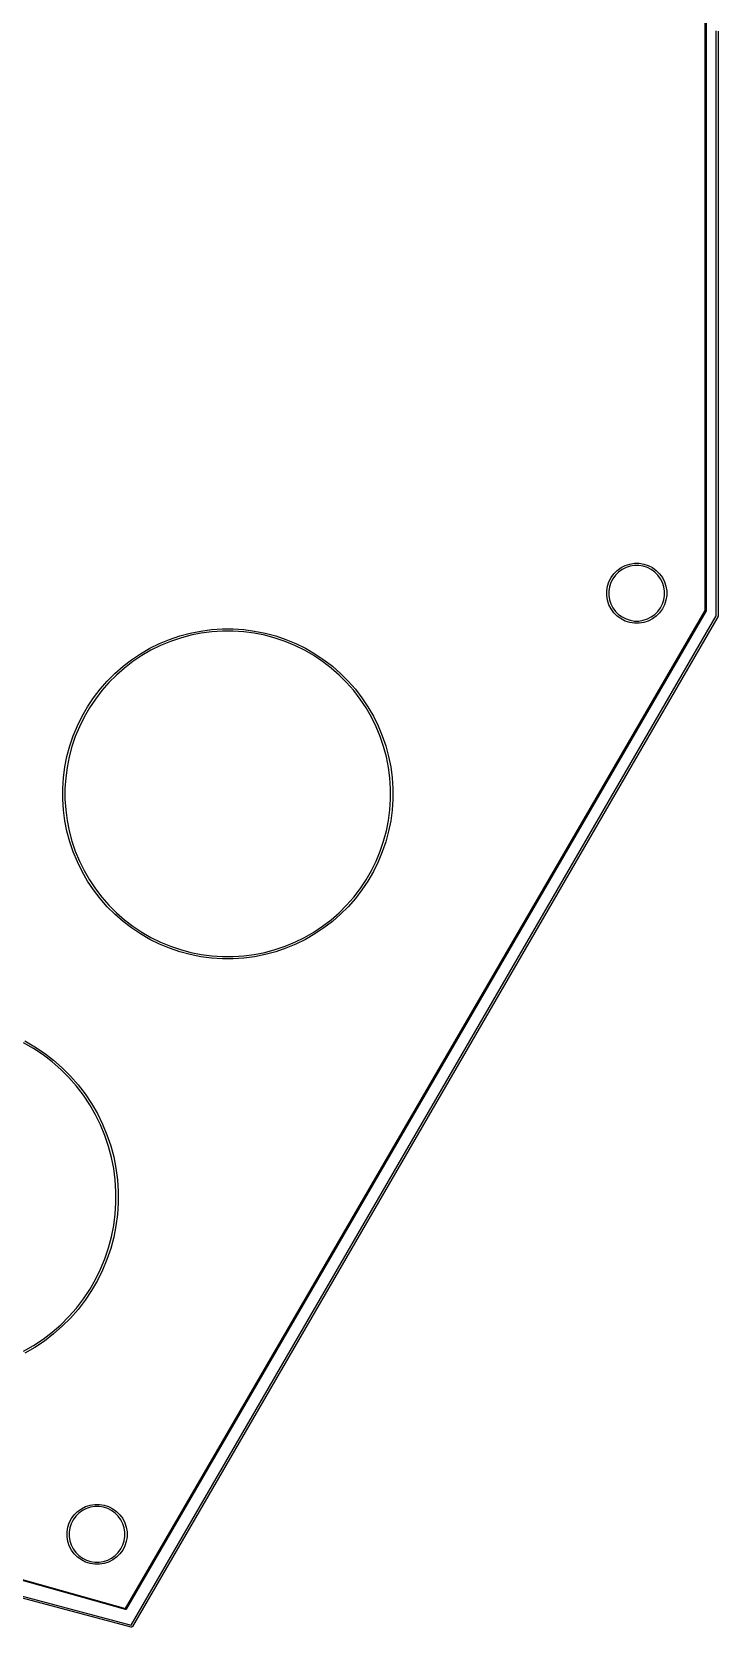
# Model space of a CAD drawing. Extents: x 11 to 414, y -155 to -2.
# Drawn here: x 167.5 to 203.1, y -154.8 to -72.1 of the extents above; entities that cross this region are included whole.
import ezdxf

# ---------------------------------------------------------------- set-up
doc = ezdxf.new("R2010")
doc.units = 0
doc.layers.add('BLACK', color=7, linetype='CONTINUOUS')

msp = doc.modelspace()

# ---------------------------------------------------------------- linework, layer by layer
at = {"layer": 'BLACK', "linetype": 'CONTINUOUS'}
for p, q in [((202.381262, -102.089742), (202.38142, -71.4378)), ((202.431419, -71.448156), (202.431262, -102.096643)), ((202.951733, -102.380634), (202.951733, -72.033113)), ((203.051733, -72.053823), (203.051733, -102.394076)), ((197.648247, -100.190323), (197.821341, -100.017229)), ((197.896383, -100.105091), (197.736109, -100.265365)), ((197.821341, -100.017229), (198.019382, -99.873343)), ((198.079755, -99.971863), (197.896383, -100.105091)), ((198.019382, -99.873343), (198.237494, -99.76221)), ((198.281712, -99.868961), (198.079755, -99.971863)), ((198.237494, -99.76221), (198.470305, -99.686565)), ((198.497279, -99.798919), (198.281712, -99.868961)), ((198.470305, -99.686565), (198.712084, -99.648271)), ((198.72115, -99.763462), (198.497279, -99.798919)), ((198.712084, -99.648271), (198.956876, -99.648271)), ((198.94781, -99.763462), (198.72115, -99.763462)), ((199.171681, -99.798919), (198.94781, -99.763462)), ((198.956876, -99.648271), (199.198655, -99.686565)), ((199.387248, -99.868961), (199.171681, -99.798919)), ((199.198655, -99.686565), (199.431466, -99.76221)), ((199.589205, -99.971863), (199.387248, -99.868961)), ((199.431466, -99.76221), (199.649578, -99.873343)), ((199.772577, -100.105091), (199.589205, -99.971863)), ((199.649578, -99.873343), (199.847619, -100.017229)), ((199.932851, -100.265365), (199.772577, -100.105091)), ((199.847619, -100.017229), (200.020713, -100.190323)), ((197.279289, -101.081066), (197.317583, -100.839287)), ((197.317583, -100.839287), (197.393228, -100.606476)), ((197.393228, -100.606476), (197.504361, -100.388364)), ((197.429937, -100.866261), (197.39448, -101.090132)), ((197.499979, -100.650694), (197.429937, -100.866261)), ((197.602881, -100.448737), (197.499979, -100.650694)), ((197.504361, -100.388364), (197.648247, -100.190323)), ((197.736109, -100.265365), (197.602881, -100.448737)), ((200.066079, -100.448737), (199.932851, -100.265365)), ((200.020713, -100.190323), (200.164599, -100.388364)), ((200.168981, -100.650694), (200.066079, -100.448737)), ((200.164599, -100.388364), (200.275732, -100.606476)), ((200.239023, -100.866261), (200.168981, -100.650694)), ((200.27448, -101.090132), (200.239023, -100.866261)), ((200.275732, -100.606476), (200.351377, -100.839287)), ((200.351377, -100.839287), (200.389671, -101.081066)), ((197.279289, -101.090132), (197.279289, -101.081066)), ((197.279289, -101.325858), (197.279289, -101.090132)), ((197.317583, -101.567637), (197.279289, -101.325858)), ((197.393228, -101.800448), (197.317583, -101.567637)), ((197.39448, -101.090132), (197.39448, -101.316792)), ((197.39448, -101.316792), (197.429937, -101.540663)), ((197.429937, -101.540663), (197.499979, -101.75623)), ((197.499979, -101.75623), (197.602881, -101.958187)), ((200.066079, -101.958187), (200.168981, -101.75623)), ((200.168981, -101.75623), (200.239023, -101.540663)), ((200.239023, -101.540663), (200.27448, -101.316792)), ((200.27448, -101.316792), (200.27448, -101.090132)), ((200.351377, -101.567637), (200.275732, -101.800448)), ((200.389671, -101.325858), (200.351377, -101.567637)), ((200.389671, -101.081066), (200.389671, -101.325858)), ((172.331274, -153.859647), (202.381262, -102.089742)), ((202.427884, -102.109021), (172.364799, -153.901492)), ((172.616691, -154.723451), (202.951733, -102.380634)), ((203.044993, -102.419147), (172.68403, -154.806691)), ((197.504361, -102.01856), (197.393228, -101.800448)), ((197.648247, -102.216601), (197.504361, -102.01856)), ((197.602881, -101.958187), (197.736109, -102.141559)), ((197.821341, -102.389695), (197.648247, -102.216601)), ((197.736109, -102.141559), (197.896383, -102.301833)), ((198.019382, -102.533581), (197.821341, -102.389695)), ((197.896383, -102.301833), (198.079755, -102.435061)), ((198.237494, -102.644714), (198.019382, -102.533581)), ((198.079755, -102.435061), (198.281712, -102.537963)), ((198.281712, -102.537963), (198.497279, -102.608005)), ((199.171681, -102.608005), (199.387248, -102.537963)), ((199.387248, -102.537963), (199.589205, -102.435061)), ((199.649578, -102.533581), (199.431466, -102.644714)), ((199.589205, -102.435061), (199.772577, -102.301833)), ((199.847619, -102.389695), (199.649578, -102.533581)), ((199.772577, -102.301833), (199.932851, -102.141559)), ((200.020713, -102.216601), (199.847619, -102.389695)), ((199.932851, -102.141559), (200.066079, -101.958187)), ((200.164599, -102.01856), (200.020713, -102.216601)), ((200.275732, -101.800448), (200.164599, -102.01856)), ((202.428578, -102.10699), (202.427884, -102.109021)), ((202.429359, -102.10621), (202.428578, -102.10699)), ((202.430072, -102.102623), (202.429359, -102.10621)), ((202.431041, -102.099792), (202.430072, -102.102623)), ((202.431262, -102.096643), (202.430809, -102.098919)), ((202.430809, -102.098919), (202.431041, -102.099792)), ((203.046548, -102.414588), (203.044993, -102.419147)), ((203.047927, -102.41321), (203.046548, -102.414588)), ((203.049195, -102.406833), (203.047927, -102.41321)), ((203.051294, -102.400684), (203.049195, -102.406833)), ((203.051733, -102.394076), (203.050792, -102.398801)), ((203.050792, -102.398801), (203.051294, -102.400684)), ((174.616086, -103.597798), (175.146518, -103.41774)), ((175.146518, -103.41774), (175.687592, -103.27276)), ((175.713814, -103.385222), (175.18004, -103.528247)), ((175.687592, -103.27276), (176.236989, -103.163478)), ((176.2558, -103.277415), (175.713814, -103.385222)), ((176.236989, -103.163478), (176.792357, -103.090362)), ((176.803676, -103.205285), (176.2558, -103.277415)), ((176.792357, -103.090362), (177.351318, -103.053726)), ((177.355096, -103.169143), (176.803676, -103.205285)), ((177.351318, -103.053726), (177.911478, -103.053726)), ((177.9077, -103.169143), (177.355096, -103.169143)), ((178.45912, -103.205285), (177.9077, -103.169143)), ((177.911478, -103.053726), (178.470439, -103.090362)), ((179.006996, -103.277415), (178.45912, -103.205285)), ((178.470439, -103.090362), (179.025807, -103.163478)), ((179.548982, -103.385222), (179.006996, -103.277415)), ((179.025807, -103.163478), (179.575204, -103.27276)), ((180.082756, -103.528247), (179.548982, -103.385222)), ((179.575204, -103.27276), (180.116278, -103.41774)), ((180.116278, -103.41774), (180.64671, -103.597798)), ((198.470305, -102.720359), (198.237494, -102.644714)), ((198.712084, -102.758653), (198.470305, -102.720359)), ((198.497279, -102.608005), (198.72115, -102.643462)), ((198.956876, -102.758653), (198.712084, -102.758653)), ((198.72115, -102.643462), (198.94781, -102.643462)), ((198.94781, -102.643462), (199.171681, -102.608005)), ((199.198655, -102.720359), (198.956876, -102.758653)), ((199.431466, -102.644714), (199.198655, -102.720359)), ((173.11106, -104.339994), (173.596173, -104.059914)), ((173.650609, -104.161758), (173.17204, -104.43806)), ((173.596173, -104.059914), (174.098565, -103.812162)), ((174.146224, -103.917347), (173.650609, -104.161758)), ((174.098565, -103.812162), (174.616086, -103.597798)), ((174.656763, -103.705875), (174.146224, -103.917347)), ((175.18004, -103.528247), (174.656763, -103.705875)), ((180.606033, -103.705875), (180.082756, -103.528247)), ((181.116572, -103.917347), (180.606033, -103.705875)), ((180.64671, -103.597798), (181.164231, -103.812162)), ((181.612187, -104.161758), (181.116572, -103.917347)), ((181.164231, -103.812162), (181.666623, -104.059914)), ((182.090756, -104.43806), (181.612187, -104.161758)), ((181.666623, -104.059914), (182.151736, -104.339994)), ((171.779747, -105.361546), (172.200898, -104.992207)), ((172.274157, -105.081473), (171.858688, -105.44583)), ((172.200898, -104.992207), (172.645303, -104.651203)), ((172.712567, -104.74507), (172.274157, -105.081473)), ((172.645303, -104.651203), (173.11106, -104.339994)), ((173.17204, -104.43806), (172.712567, -104.74507)), ((182.550229, -104.74507), (182.090756, -104.43806)), ((182.151736, -104.339994), (182.617493, -104.651203)), ((182.988639, -105.081473), (182.550229, -104.74507)), ((182.617493, -104.651203), (183.061898, -104.992207)), ((183.404108, -105.44583), (182.988639, -105.081473)), ((183.061898, -104.992207), (183.483049, -105.361546)), ((171.014315, -106.17879), (171.383654, -105.757639)), ((171.467938, -105.83658), (171.103581, -106.252049)), ((171.383654, -105.757639), (171.779747, -105.361546)), ((171.858688, -105.44583), (171.467938, -105.83658)), ((183.794858, -105.83658), (183.404108, -105.44583)), ((183.483049, -105.361546), (183.879142, -105.757639)), ((184.159215, -106.252049), (183.794858, -105.83658)), ((183.879142, -105.757639), (184.248481, -106.17879)), ((170.362102, -107.088952), (170.673311, -106.623195)), ((170.767178, -106.690459), (170.460168, -107.149932)), ((170.673311, -106.623195), (171.014315, -106.17879)), ((171.103581, -106.252049), (170.767178, -106.690459)), ((184.495618, -106.690459), (184.159215, -106.252049)), ((184.248481, -106.17879), (184.589485, -106.623195)), ((184.802628, -107.149932), (184.495618, -106.690459)), ((184.589485, -106.623195), (184.900694, -107.088952)), ((170.082022, -107.574065), (170.362102, -107.088952)), ((170.460168, -107.149932), (170.183866, -107.628501)), ((185.07893, -107.628501), (184.802628, -107.149932)), ((184.900694, -107.088952), (185.180774, -107.574065)), ((169.619906, -108.593978), (169.83427, -108.076457)), ((169.939455, -108.124116), (169.727983, -108.634655)), ((169.83427, -108.076457), (170.082022, -107.574065)), ((170.183866, -107.628501), (169.939455, -108.124116)), ((185.323341, -108.124116), (185.07893, -107.628501)), ((185.180774, -107.574065), (185.428526, -108.076457)), ((185.534813, -108.634655), (185.323341, -108.124116)), ((185.428526, -108.076457), (185.64289, -108.593978)), ((169.294868, -109.665484), (169.439848, -109.12441)), ((169.550355, -109.157932), (169.40733, -109.691706)), ((169.439848, -109.12441), (169.619906, -108.593978)), ((169.727983, -108.634655), (169.550355, -109.157932)), ((185.712441, -109.157932), (185.534813, -108.634655)), ((185.64289, -108.593978), (185.822948, -109.12441)), ((185.855466, -109.691706), (185.712441, -109.157932)), ((185.822948, -109.12441), (185.967928, -109.665484)), ((169.185586, -110.214881), (169.294868, -109.665484)), ((169.40733, -109.691706), (169.299523, -110.233692)), ((185.963273, -110.233692), (185.855466, -109.691706)), ((185.967928, -109.665484), (186.07721, -110.214881)), ((169.075834, -111.32921), (169.11247, -110.770249)), ((169.11247, -110.770249), (169.185586, -110.214881)), ((169.227393, -110.781568), (169.191251, -111.332988)), ((169.299523, -110.233692), (169.227393, -110.781568)), ((186.035403, -110.781568), (185.963273, -110.233692)), ((186.071545, -111.332988), (186.035403, -110.781568)), ((186.07721, -110.214881), (186.150326, -110.770249)), ((186.150326, -110.770249), (186.186962, -111.32921)), ((169.075834, -111.332988), (169.075834, -111.32921)), ((169.075834, -111.88937), (169.075834, -111.332988)), ((169.191251, -111.332988), (169.191251, -111.885592)), ((186.071545, -111.885592), (186.071545, -111.332988)), ((186.186962, -111.32921), (186.186962, -111.88937)), ((169.11247, -112.448331), (169.075834, -111.88937)), ((169.185586, -113.003699), (169.11247, -112.448331)), ((169.191251, -111.885592), (169.227393, -112.437012)), ((169.227393, -112.437012), (169.299523, -112.984888)), ((185.963273, -112.984888), (186.035403, -112.437012)), ((186.035403, -112.437012), (186.071545, -111.885592)), ((186.150326, -112.448331), (186.07721, -113.003699)), ((186.186962, -111.88937), (186.150326, -112.448331)), ((169.294868, -113.553096), (169.185586, -113.003699)), ((169.299523, -112.984888), (169.40733, -113.526874)), ((185.855466, -113.526874), (185.963273, -112.984888)), ((186.07721, -113.003699), (185.967928, -113.553096)), ((169.439848, -114.09417), (169.294868, -113.553096)), ((169.40733, -113.526874), (169.550355, -114.060648)), ((169.619906, -114.624602), (169.439848, -114.09417)), ((169.550355, -114.060648), (169.727983, -114.583925)), ((185.534813, -114.583925), (185.712441, -114.060648)), ((185.822948, -114.09417), (185.64289, -114.624602)), ((185.712441, -114.060648), (185.855466, -113.526874)), ((185.967928, -113.553096), (185.822948, -114.09417)), ((169.83427, -115.142123), (169.619906, -114.624602)), ((169.727983, -114.583925), (169.939455, -115.094464)), ((185.323341, -115.094464), (185.534813, -114.583925)), ((185.64289, -114.624602), (185.428526, -115.142123)), ((170.082022, -115.644515), (169.83427, -115.142123)), ((169.939455, -115.094464), (170.183866, -115.590079)), ((170.362102, -116.129628), (170.082022, -115.644515)), ((170.183866, -115.590079), (170.460168, -116.068648)), ((184.802628, -116.068648), (185.07893, -115.590079)), ((185.180774, -115.644515), (184.900694, -116.129628)), ((185.07893, -115.590079), (185.323341, -115.094464)), ((185.428526, -115.142123), (185.180774, -115.644515)), ((170.673311, -116.595385), (170.362102, -116.129628)), ((170.460168, -116.068648), (170.767178, -116.528121)), ((171.014315, -117.03979), (170.673311, -116.595385)), ((170.767178, -116.528121), (171.103581, -116.966531)), ((184.159215, -116.966531), (184.495618, -116.528121)), ((184.589485, -116.595385), (184.248481, -117.03979)), ((184.495618, -116.528121), (184.802628, -116.068648)), ((184.900694, -116.129628), (184.589485, -116.595385)), ((171.383654, -117.460941), (171.014315, -117.03979)), ((171.103581, -116.966531), (171.467938, -117.382)), ((171.779747, -117.857034), (171.383654, -117.460941)), ((171.467938, -117.382), (171.858688, -117.77275)), ((183.404108, -117.77275), (183.794858, -117.382)), ((183.879142, -117.460941), (183.483049, -117.857034)), ((183.794858, -117.382), (184.159215, -116.966531)), ((184.248481, -117.03979), (183.879142, -117.460941)), ((172.200898, -118.226373), (171.779747, -117.857034)), ((171.858688, -117.77275), (172.274157, -118.137107)), ((172.645303, -118.567377), (172.200898, -118.226373)), ((172.274157, -118.137107), (172.712567, -118.47351)), ((182.550229, -118.47351), (182.988639, -118.137107)), ((183.061898, -118.226373), (182.617493, -118.567377)), ((182.988639, -118.137107), (183.404108, -117.77275)), ((183.483049, -117.857034), (183.061898, -118.226373)), ((173.11106, -118.878586), (172.645303, -118.567377)), ((172.712567, -118.47351), (173.17204, -118.78052)), ((173.596173, -119.158666), (173.11106, -118.878586)), ((173.17204, -118.78052), (173.650609, -119.056822)), ((173.650609, -119.056822), (174.146224, -119.301233)), ((181.116572, -119.301233), (181.612187, -119.056822)), ((181.612187, -119.056822), (182.090756, -118.78052)), ((182.151736, -118.878586), (181.666623, -119.158666)), ((182.090756, -118.78052), (182.550229, -118.47351)), ((182.617493, -118.567377), (182.151736, -118.878586)), ((174.098565, -119.406418), (173.596173, -119.158666)), ((174.616086, -119.620782), (174.098565, -119.406418)), ((174.146224, -119.301233), (174.656763, -119.512705)), ((175.146518, -119.80084), (174.616086, -119.620782)), ((174.656763, -119.512705), (175.18004, -119.690333)), ((175.687592, -119.94582), (175.146518, -119.80084)), ((175.18004, -119.690333), (175.713814, -119.833358)), ((176.236989, -120.055102), (175.687592, -119.94582)), ((175.713814, -119.833358), (176.2558, -119.941165)), ((176.2558, -119.941165), (176.803676, -120.013295)), ((178.45912, -120.013295), (179.006996, -119.941165)), ((179.006996, -119.941165), (179.548982, -119.833358)), ((179.575204, -119.94582), (179.025807, -120.055102)), ((179.548982, -119.833358), (180.082756, -119.690333)), ((180.116278, -119.80084), (179.575204, -119.94582)), ((180.082756, -119.690333), (180.606033, -119.512705)), ((180.64671, -119.620782), (180.116278, -119.80084)), ((180.606033, -119.512705), (181.116572, -119.301233)), ((181.164231, -119.406418), (180.64671, -119.620782)), ((181.666623, -119.158666), (181.164231, -119.406418)), ((176.792357, -120.128218), (176.236989, -120.055102)), ((177.351318, -120.164854), (176.792357, -120.128218)), ((176.803676, -120.013295), (177.355096, -120.049437)), ((177.911478, -120.164854), (177.351318, -120.164854)), ((177.355096, -120.049437), (177.9077, -120.049437)), ((177.9077, -120.049437), (178.45912, -120.013295)), ((178.470439, -120.128218), (177.911478, -120.164854)), ((179.025807, -120.055102), (178.470439, -120.128218)), ((167.561601, -124.8244), (167.047651, -124.527671)), ((167.10193, -124.426123), (167.622405, -124.72662)), ((168.055044, -125.154108), (167.561601, -124.8244)), ((167.622405, -124.72662), (168.122113, -125.060514)), ((168.525867, -125.515383), (168.055044, -125.154108)), ((168.122113, -125.060514), (168.598913, -125.426376)), ((168.972053, -125.906678), (168.525867, -125.515383)), ((168.598913, -125.426376), (169.050764, -125.822638)), ((169.391691, -126.326316), (168.972053, -125.906678)), ((169.050764, -125.822638), (169.475731, -126.247605)), ((169.782986, -126.772502), (169.391691, -126.326316)), ((169.475731, -126.247605), (169.871993, -126.699456)), ((170.144261, -127.243325), (169.782986, -126.772502)), ((169.871993, -126.699456), (170.237855, -127.176256)), ((170.473969, -127.736768), (170.144261, -127.243325)), ((170.237855, -127.176256), (170.571749, -127.675964)), ((170.770698, -128.250718), (170.473969, -127.736768)), ((170.571749, -127.675964), (170.872246, -128.196439)), ((171.033178, -128.782975), (170.770698, -128.250718)), ((170.872246, -128.196439), (171.138059, -128.735454)), ((171.260285, -129.331259), (171.033178, -128.782975)), ((171.138059, -128.735454), (171.368049, -129.2907)), ((171.451046, -129.893223), (171.260285, -129.331259)), ((171.368049, -129.2907), (171.561232, -129.859799)), ((171.604644, -130.46646), (171.451046, -129.893223)), ((171.561232, -129.859799), (171.71678, -130.440314)), ((171.720422, -131.048516), (171.604644, -130.46646)), ((171.71678, -130.440314), (171.834028, -131.02976)), ((171.797884, -131.636898), (171.720422, -131.048516)), ((171.834028, -131.02976), (171.912474, -131.625611)), ((171.836698, -132.229086), (171.797884, -131.636898)), ((171.836698, -132.822544), (171.836698, -132.229086)), ((171.912474, -131.625611), (171.951781, -132.225318)), ((171.951781, -132.225318), (171.951781, -132.826312)), ((171.797884, -133.414732), (171.836698, -132.822544)), ((171.951781, -132.826312), (171.912474, -133.426019)), ((171.604644, -134.58517), (171.720422, -134.003114)), ((171.834028, -134.02187), (171.71678, -134.611316)), ((171.720422, -134.003114), (171.797884, -133.414732)), ((171.912474, -133.426019), (171.834028, -134.02187)), ((171.451046, -135.158407), (171.604644, -134.58517)), ((171.71678, -134.611316), (171.561232, -135.191831)), ((171.260285, -135.720371), (171.451046, -135.158407)), ((171.561232, -135.191831), (171.368049, -135.76093)), ((170.770698, -136.800912), (171.033178, -136.268655)), ((171.138059, -136.316176), (170.872246, -136.855191)), ((171.033178, -136.268655), (171.260285, -135.720371)), ((171.368049, -135.76093), (171.138059, -136.316176)), ((170.144261, -137.808305), (170.473969, -137.314862)), ((170.473969, -137.314862), (170.770698, -136.800912)), ((170.872246, -136.855191), (170.571749, -137.375666)), ((169.782986, -138.279128), (170.144261, -137.808305)), ((170.237855, -137.875374), (169.871993, -138.352174)), ((170.571749, -137.375666), (170.237855, -137.875374)), ((168.972053, -139.144952), (169.391691, -138.725314)), ((169.475731, -138.804025), (169.050764, -139.228992)), ((169.391691, -138.725314), (169.782986, -138.279128)), ((169.871993, -138.352174), (169.475731, -138.804025)), ((168.055044, -139.897522), (168.525867, -139.536247)), ((168.598913, -139.625254), (168.122113, -139.991116)), ((168.525867, -139.536247), (168.972053, -139.144952)), ((169.050764, -139.228992), (168.598913, -139.625254)), ((167.047651, -140.523959), (167.561601, -140.22723)), ((167.622405, -140.32501), (167.10193, -140.625507)), ((167.561601, -140.22723), (168.055044, -139.897522)), ((168.122113, -139.991116), (167.622405, -140.32501)), ((169.668536, -149.005989), (169.84163, -148.832895)), ((169.916672, -148.920757), (169.756398, -149.081031)), ((169.84163, -148.832895), (170.039671, -148.689009)), ((170.100044, -148.787529), (169.916672, -148.920757)), ((170.039671, -148.689009), (170.257783, -148.577876)), ((170.302001, -148.684627), (170.100044, -148.787529)), ((170.257783, -148.577876), (170.490594, -148.502231)), ((170.517568, -148.614585), (170.302001, -148.684627)), ((170.490594, -148.502231), (170.732373, -148.463937)), ((170.741439, -148.579128), (170.517568, -148.614585)), ((170.732373, -148.463937), (170.977165, -148.463937)), ((170.968099, -148.579128), (170.741439, -148.579128)), ((171.19197, -148.614585), (170.968099, -148.579128)), ((170.977165, -148.463937), (171.218944, -148.502231)), ((171.407537, -148.684627), (171.19197, -148.614585)), ((171.218944, -148.502231), (171.451755, -148.577876)), ((171.609494, -148.787529), (171.407537, -148.684627)), ((171.451755, -148.577876), (171.669867, -148.689009)), ((171.792866, -148.920757), (171.609494, -148.787529)), ((171.669867, -148.689009), (171.867908, -148.832895)), ((171.95314, -149.081031), (171.792866, -148.920757)), ((171.867908, -148.832895), (172.041002, -149.005989)), ((169.299578, -149.896732), (169.337872, -149.654953)), ((169.337872, -149.654953), (169.413517, -149.422142)), ((169.413517, -149.422142), (169.52465, -149.20403)), ((169.450226, -149.681927), (169.414769, -149.905798)), ((169.520268, -149.46636), (169.450226, -149.681927)), ((169.62317, -149.264403), (169.520268, -149.46636)), ((169.52465, -149.20403), (169.668536, -149.005989)), ((169.756398, -149.081031), (169.62317, -149.264403)), ((172.086368, -149.264403), (171.95314, -149.081031)), ((172.041002, -149.005989), (172.184888, -149.20403)), ((172.18927, -149.46636), (172.086368, -149.264403)), ((172.184888, -149.20403), (172.296021, -149.422142)), ((172.259312, -149.681927), (172.18927, -149.46636)), ((172.294769, -149.905798), (172.259312, -149.681927)), ((172.296021, -149.422142), (172.371666, -149.654953)), ((172.371666, -149.654953), (172.40996, -149.896732)), ((169.299578, -149.905798), (169.299578, -149.896732)), ((169.299578, -150.141524), (169.299578, -149.905798)), ((169.337872, -150.383303), (169.299578, -150.141524)), ((169.413517, -150.616114), (169.337872, -150.383303)), ((169.414769, -149.905798), (169.414769, -150.132458)), ((169.414769, -150.132458), (169.450226, -150.356329)), ((169.450226, -150.356329), (169.520268, -150.571896)), ((169.520268, -150.571896), (169.62317, -150.773853)), ((172.086368, -150.773853), (172.18927, -150.571896)), ((172.18927, -150.571896), (172.259312, -150.356329)), ((172.259312, -150.356329), (172.294769, -150.132458)), ((172.294769, -150.132458), (172.294769, -149.905798)), ((172.371666, -150.383303), (172.296021, -150.616114)), ((172.40996, -150.141524), (172.371666, -150.383303)), ((172.40996, -149.896732), (172.40996, -150.141524)), ((169.52465, -150.834226), (169.413517, -150.616114)), ((169.668536, -151.032267), (169.52465, -150.834226)), ((169.62317, -150.773853), (169.756398, -150.957225)), ((169.84163, -151.205361), (169.668536, -151.032267)), ((169.756398, -150.957225), (169.916672, -151.117499)), ((170.039671, -151.349247), (169.84163, -151.205361)), ((169.916672, -151.117499), (170.100044, -151.250727)), ((170.257783, -151.46038), (170.039671, -151.349247)), ((170.100044, -151.250727), (170.302001, -151.353629)), ((170.302001, -151.353629), (170.517568, -151.423671)), ((170.517568, -151.423671), (170.741439, -151.459128)), ((170.968099, -151.459128), (171.19197, -151.423671)), ((171.19197, -151.423671), (171.407537, -151.353629)), ((171.407537, -151.353629), (171.609494, -151.250727)), ((171.669867, -151.349247), (171.451755, -151.46038)), ((171.609494, -151.250727), (171.792866, -151.117499)), ((171.867908, -151.205361), (171.669867, -151.349247)), ((171.792866, -151.117499), (171.95314, -150.957225)), ((172.041002, -151.032267), (171.867908, -151.205361)), ((171.95314, -150.957225), (172.086368, -150.773853)), ((172.184888, -150.834226), (172.041002, -151.032267)), ((172.296021, -150.616114), (172.184888, -150.834226)), ((172.336436, -153.913016), (164.89495, -151.829301)), ((164.911572, -151.782032), (172.331274, -153.859647)), ((170.490594, -151.536025), (170.257783, -151.46038)), ((170.732373, -151.574319), (170.490594, -151.536025)), ((170.977165, -151.574319), (170.732373, -151.574319)), ((170.741439, -151.459128), (170.968099, -151.459128)), ((171.218944, -151.536025), (170.977165, -151.574319)), ((171.451755, -151.46038), (171.218944, -151.536025)), ((172.627887, -154.829932), (163.698192, -152.44868)), ((163.730606, -152.353829), (172.616691, -154.723451)), ((172.361674, -153.905037), (172.35835, -153.908811)), ((172.362839, -153.904383), (172.361674, -153.905037)), ((172.363112, -153.903405), (172.362839, -153.904383)), ((172.364799, -153.901492), (172.363112, -153.903405)), ((172.338979, -153.913211), (172.336436, -153.913016)), ((172.339856, -153.91372), (172.338979, -153.913211)), ((172.341145, -153.913377), (172.339856, -153.91372)), ((172.346162, -153.913763), (172.341145, -153.913377)), ((172.351942, -153.910511), (172.346162, -153.913763)), ((172.35835, -153.908811), (172.351942, -153.910511)), ((172.632521, -154.83023), (172.627887, -154.829932)), ((172.634162, -154.831181), (172.632521, -154.83023)), ((172.63672, -154.8305), (172.634162, -154.831181)), ((172.647355, -154.831184), (172.63672, -154.8305)), ((172.658591, -154.824678), (172.647355, -154.831184)), ((172.671143, -154.821338), (172.658591, -154.824678)), ((172.678183, -154.813336), (172.671143, -154.821338)), ((172.680474, -154.81201), (172.678183, -154.813336)), ((172.680962, -154.810177), (172.680474, -154.81201)), ((172.68403, -154.806691), (172.680962, -154.810177))]:
    msp.add_line(p, q, dxfattribs=at)

doc.saveas('drawing.dxf')
